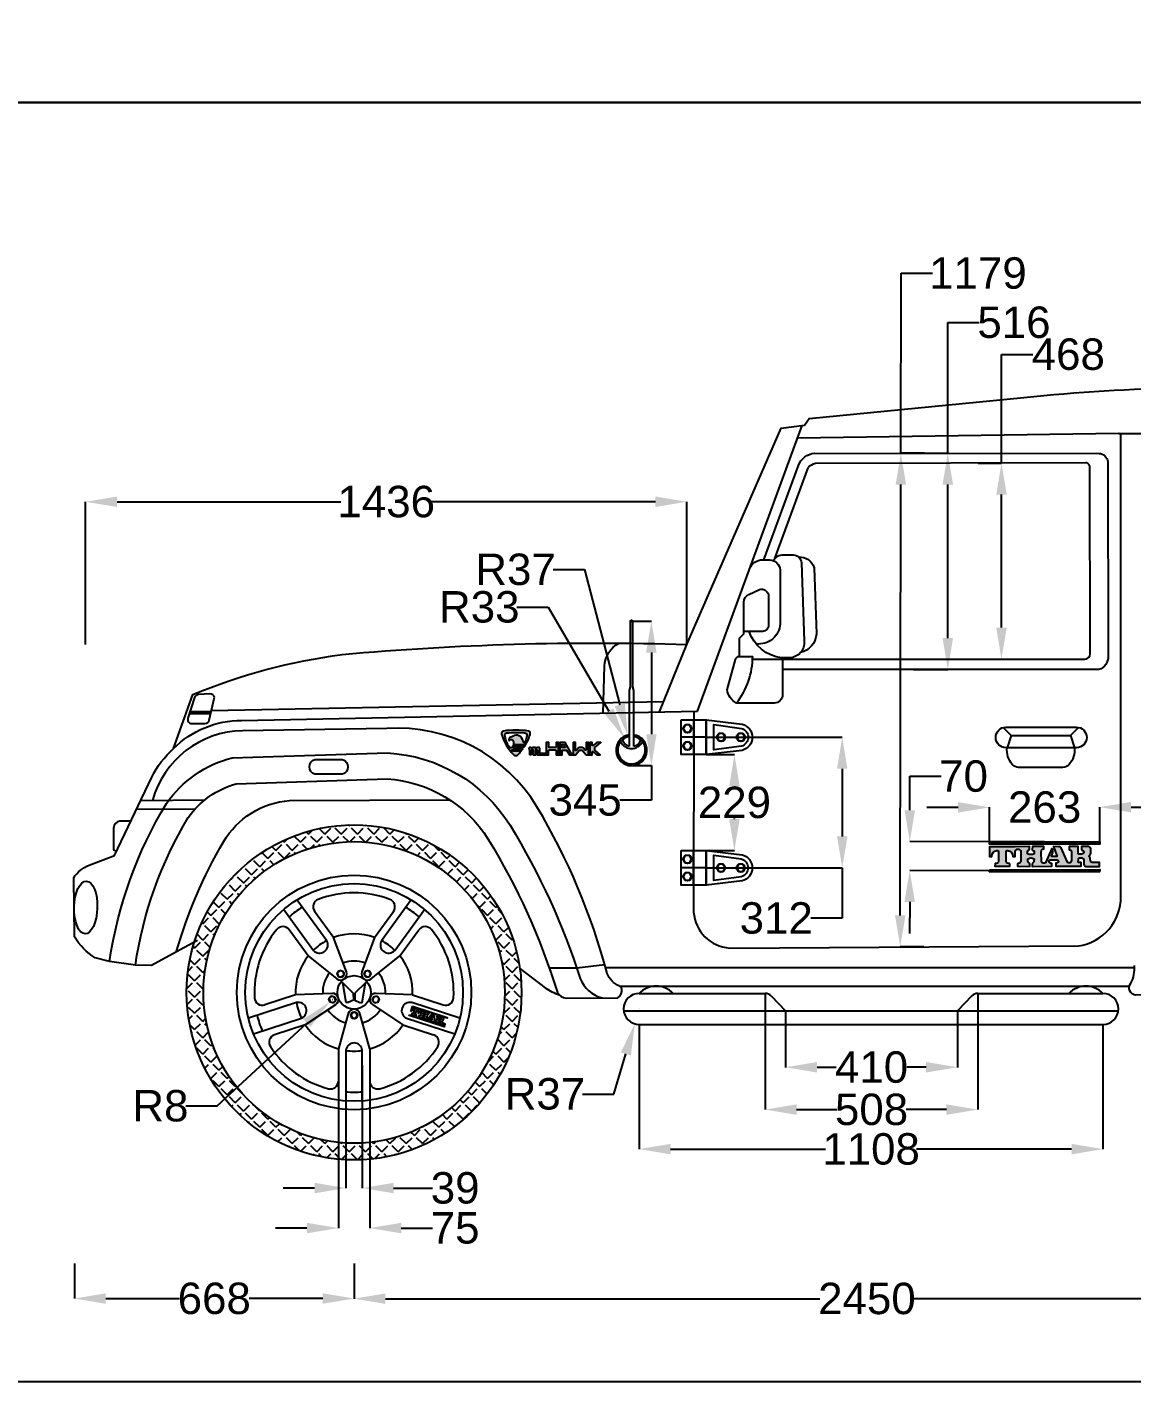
# Model space of a CAD drawing. Header units: millimetres. Extents: x 95227 to 123007, y 41076 to 56298.
# Drawn here: x 100461 to 103100, y 49798 to 53033 of the extents above; entities that cross this region are included whole.
import ezdxf

# ---------------------------------------------------------------- set-up
doc = ezdxf.new("R2010")
doc.units = ezdxf.units.MM
doc.header["$MEASUREMENT"] = 0
doc.layers.add('Dimensions', color=9, linetype='Continuous')
doc.styles.get("Standard").update_dxf_attribs({"font": 'arial.ttf'})
doc.dimstyles.get("Standard").update_dxf_attribs({"dimtxt": 75, "dimasz": 75, "dimexe": 0.18, "dimexo": 0.0625, "dimgap": 0.09, "dimtad": 0, "dimtih": 1, "dimtoh": 1, "dimdec": 0, "dimzin": 0, "dimdsep": 46, "dimtxsty": 'Standard', "dimcen": 0.09, "dimadec": 0, "dimazin": 0, "dimtfac": 1, "dimtdec": 0, "dimtofl": 0, "dimtmove": 0, "dimatfit": 3, "dimfxl": 1, "dimtolj": 1, "dimtzin": 0, "dimarcsym": 0})

# ---------------------------------------------------------------- blocks, each defined once
blk = doc.blocks.new('*U3')
blk.add_circle((0, -3.3), 8)
blk.add_arc((0, -3.3), 14.6, 16.3739, 164.0888)
blk = doc.blocks.new('*U4')
at = {"color": 0, "linetype": 'ByBlock', "lineweight": -2, "transparency": 16777216}
for p, rotation in [((86446.1, 54757.7), 215.9999999999999), ((86506.5, 54757.7), 144), ((86427.5, 54700.3), 287.9999999999999), ((86525.1, 54700.3), 72)]:
    blk.add_blockref('*U3', p, dxfattribs=dict(at, rotation=rotation))
blk.add_blockref('*U3', (86476.3, 54664.8), dxfattribs=at)
blk = doc.blocks.new('*U5')
blk.add_lwpolyline([(8, 0), (4, 6.9), (-4, 6.9), (-8, 0), (-4, -6.9), (4, -6.9)], close=True)
blk = doc.blocks.new('*U6')
at = {"color": 0, "linetype": 'ByBlock', "lineweight": -2, "transparency": 16777216}
for p, rotation in [((86444.2, 54760.4), 215.9999999999999), ((86508.4, 54760.4), 144), ((86424.3, 54699.3), 287.9999999999999), ((86528.2, 54699.3), 71.99999999999996)]:
    blk.add_blockref('*U5', p, dxfattribs=dict(at, rotation=rotation))
blk.add_blockref('*U5', (86476.3, 54661.5), dxfattribs=at)
blk = doc.blocks.new('Thar Text')
h = blk.add_hatch(color=1)
h.dxf.hatch_style = 1
h.paths.add_polyline_path([(46.7, -3), (-34.6, 23.4), (-35.1, 21.7), (46.1, -4.7)])
h.paths.add_polyline_path([(-15.4, 11.2, -0.382894), (-13.9, 8.7), (-16.4, 1.4, -0.23712), (-17.9, 0.6), (-19.2, 0.6, 0.31703), (-19.4, 0.4), (-20, -1.3), (-10.7, -4.4), (-10.2, -2.9, 0.242247), (-10.7, -1.1, -0.339913), (-11, -0.2), (-10.4, 1.6, -0.265073), (-10.3, 1.7, -0.273396), (-5.9, 0.3, -0.277258), (-5.9, 0.1), (-6.5, -1.5, -0.294154), (-7.4, -2.3, 0.288317), (-8.7, -3.4), (-9.2, -4.9), (5.4, -9.6), (6, -7.6, -0.393076), (4.7, -5.4), (4.8, -5.1, -0.353837), (6, -4.5), (10.8, -6, -0.376101), (11.5, -7.4, -0.347638), (10.2, -8.3), (9, -8.3), (8.3, -10.5), (27.2, -16.6), (28, -13.9), (26.4, -13.4, -0.348559), (26, -12.8), (26.7, -10.7, -0.381602), (27.7, -10), (29.6, -10.6, -0.406679), (30.5, -12.6), (29.5, -15.8, 0.400639), (30.6, -17.9), (40.6, -21.1), (41.6, -18.3), (36.1, -16.5, -0.333412), (35.2, -15), (35.7, -13.1, 0.344418), (35.1, -11.1, 0.196792), (37.3, -9.2), (38.4, -6.2, 0.356185), (36.6, -3.6), (32, -2.1), (31.3, -4.1, 0.250677), (32, -5.5, -0.521072), (31.7, -7.7, -0.179004), (30.2, -7.8), (28.3, -7.1, -0.34931), (27.9, -6.3), (29.6, -1.4), (22.9, 0.8), (22.1, -1.6, -0.435565), (23.4, -3.7), (21.2, -10.5, -0.584703), (17.9, -10.3), (16.7, 1.7, 0.27519), (15.3, 3.2), (11.4, 4.5), (11.7, -3.1, -0.566637), (11.2, -3.6), (7.8, -2.5, -0.426032), (7.8, -1.8), (9.6, 0.4), (10.1, 2, 0.26241), (9.7, 3.6), (1.6, -5.4, -0.497213), (-1.2, -3.7), (1.2, 3.7, -0.471858), (3.7, 5.1), (4.3, 6.8), (-4.2, 9.6), (-4.9, 7.6, 0.376102), (-4, 6), (-4.7, 3.9, -0.251657), (-9.4, 5.4), (-9.1, 6.4, -0.401256), (-7, 8.1), (-6.3, 10.3), (-16.9, 13.7), (-26.6, 16.8), (-35.8, 19.8), (-38.1, 12.7), (-36.4, 12.1, -0.37191), (-31.2, 15.3, -0.585078), (-30.4, 13.7), (-32.6, 7, -0.316215), (-34.2, 6), (-35.5, 6.1, 0.351509), (-35.9, 5.8), (-36.5, 4.1), (-31, 2.4), (-25.6, 0.6), (-25, 2.3, 0.351509), (-25.2, 2.7), (-26.4, 3.4, -0.316215), (-27, 5.2), (-24.9, 11.9, -0.585078), (-23.3, 12.7, -0.37191), (-21, 7.1), (-19.3, 6.6), (-18.1, 10.1, -0.399434)])
h.paths.add_polyline_path([(40, -23.5), (-41.3, 2.9), (-41.8, 1.3), (39.4, -25.1)])
at = {"color": 1}
for points in [[(-34.6, 23.4), (46.7, -3), (46.1, -4.7), (-35.1, 21.7)], [(-41.3, 2.9), (40, -23.5), (39.4, -25.1), (-41.8, 1.3)]]:
    blk.add_lwpolyline(points, close=True, dxfattribs=at)
blk.add_lwpolyline([(-16.9, 13.7), (-26.6, 16.8), (-35.8, 19.8), (-38.1, 12.7), (-36.4, 12.1, -0.37191), (-31.2, 15.3, -0.585078), (-30.4, 13.7), (-32.6, 7, -0.316215), (-34.2, 6), (-35.5, 6.1, 0.351509), (-35.9, 5.8), (-36.5, 4.1), (-31, 2.4), (-25.6, 0.6), (-25, 2.3, 0.351509), (-25.2, 2.7), (-26.4, 3.4, -0.316215), (-27, 5.2), (-24.9, 11.9, -0.585078), (-23.3, 12.7, -0.37191), (-21, 7.1), (-19.3, 6.6), (-18.1, 10.1, -0.399434), (-15.4, 11.2, -0.382894), (-13.9, 8.7), (-16.4, 1.4, -0.23712), (-17.9, 0.6), (-19.2, 0.6, 0.31703), (-19.4, 0.4), (-20, -1.3), (-10.7, -4.4), (-10.2, -2.9, 0.242247), (-10.7, -1.1, -0.339913), (-11, -0.2), (-10.4, 1.6, -0.265073), (-10.3, 1.7, -0.273396), (-5.9, 0.3, -0.277258), (-5.9, 0.1), (-6.5, -1.5, -0.294154), (-7.4, -2.3, 0.288317), (-8.7, -3.4), (-9.2, -4.9), (5.4, -9.6), (6, -7.6, -0.393076), (4.7, -5.4), (4.8, -5.1, -0.353837), (6, -4.5), (10.8, -6, -0.376101), (11.5, -7.4, -0.347638), (10.2, -8.3), (9, -8.3), (8.3, -10.5), (27.2, -16.6), (28, -13.9), (26.4, -13.4, -0.348559), (26, -12.8), (26.7, -10.7, -0.381602), (27.7, -10), (29.6, -10.6, -0.406679), (30.5, -12.6), (29.5, -15.8, 0.400639), (30.6, -17.9), (40.6, -21.1), (41.6, -18.3), (36.1, -16.5, -0.333412), (35.2, -15), (35.7, -13.1, 0.344418), (35.1, -11.1, 0.196792), (37.3, -9.2), (38.4, -6.2, 0.356185), (36.6, -3.6), (32, -2.1), (31.3, -4.1, 0.250677), (32, -5.5, -0.521072), (31.7, -7.7, -0.179004), (30.2, -7.8), (28.3, -7.1, -0.34931), (27.9, -6.3), (29.6, -1.4), (22.9, 0.8), (22.1, -1.6, -0.435565), (23.4, -3.7), (21.2, -10.5, -0.584703), (17.9, -10.3), (16.7, 1.7, 0.27519), (15.3, 3.2), (11.4, 4.5), (11.7, -3.1, -0.58706), (11.2, -3.6), (7.8, -2.5, -0.426032), (7.8, -1.8), (9.6, 0.4), (10.1, 2, 0.26241), (9.7, 3.6), (1.6, -5.4, -0.497213), (-1.2, -3.7), (1.2, 3.7, -0.471858), (3.7, 5.1), (4.3, 6.8), (-4.2, 9.6), (-4.9, 7.6, 0.376102), (-4, 6), (-4.7, 3.9, -0.251657), (-9.4, 5.4), (-9.1, 6.4, -0.401256), (-7, 8.1), (-6.3, 10.3), (-16.9, 13.7)], format="xyb", dxfattribs=at)
blk = doc.blocks.new('Wheel')
h = blk.add_hatch()
h.set_pattern_fill('ANGLE', color=256, scale=100, angle=45)
h.set_pattern_definition([(45, (-86476.282, -54716.16), (-19.4454365, 19.4454365), [20, -7.5]), (135, (-86476.282, -54716.16), (-19.4454365, -19.4454365), [20, -7.5])])
h.paths.add_polyline_path([(0, 400), (0, 360, -0.414214), (360, 0), (400, 0, 0.414214)])
h.paths.add_polyline_path([(0, 400, 0.414214), (-400, 0), (-360, 0, -0.414214), (0, 360)])
h.paths.add_polyline_path([(-360, 0), (-400, 0, 0.414214), (0, -400), (0, -360, -0.414214)])
h.paths.add_polyline_path([(400, 0), (360, 0, -0.414214), (0, -360), (0, -400, 0.414214)])
for points in [[(-168.2, 198.3), (-97.1, 100.4, 0.916875), (-65.5, 123.4), (-136.6, 221.2)], [(136.6, 221.2), (65.5, 123.4, 0.916875), (97.1, 100.4), (168.2, 198.3)], [(-240.6, -98.7), (-125.5, -61.3, 0.916875), (-137.6, -24.2), (-252.6, -61.6)], [(252.6, -61.6), (137.6, -24.2, 0.916875), (125.5, -61.3), (240.6, -98.7)], [(19.5, -259.3), (19.5, -138.3, 0.916875), (-19.5, -138.3), (-19.5, -259.3)]]:
    blk.add_lwpolyline(points, format="xyb")
for points in [[(-48.9, 131.2), (-94.2, 193.4)], [(48.9, 131.2), (94.2, 193.4)], [(-109.6, 87.1), (-154.8, 149.3)], [(-18.4, 49.2), (-48.9, 131.2)], [(48.9, 131.2), (18.3, 49.1)], [(109.6, 87.1), (154.8, 149.3)], [(-109.6, 87.1), (-41, 32.6)], [(41.1, 32.7), (109.6, 87.1)], [(-1.9, -2), (-1.8, -18.5), (-14.1, -23.7), (-18.9, -23.7), (-27.1, 22.8), (-1.9, -2)], [(1.9, -2), (1.8, -18.5), (14.1, -23.7), (18.9, -23.7), (27, 22.8), (1.9, -2)], [(-139.9, -6), (-213, -29.8)], [(-52.5, -2.3), (-139.9, -6)], [(-116.7, -77.3), (-43.7, -29)], [(43.8, -29), (116.7, -77.3)], [(139.9, -6), (52.4, -2.3)], [(139.9, -6), (213, -29.8)], [(-14.1, -50.6), (-37.5, -134.9)], [(37.5, -134.9), (14, -50.5)], [(-116.7, -77.3), (-189.9, -101.1)], [(116.7, -77.3), (189.9, -101.1)], [(-37.5, -134.9), (-37.5, -211.8)], [(37.5, -134.9), (37.5, -211.8)]]:
    blk.add_lwpolyline(points)
for radius in [400, 360, 280, 260, 40]:
    blk.add_circle((0, 0), radius)
for centre, radius, start, end in [((0, 0), 238, 68.8883, 111.1117), ((0, 0), 238, 121.3003, 130.6997), ((-78.9, 204.5), 18.8, 111.1117, 216), ((78.9, 204.5), 18.8, 324, 68.8883), ((0, 0), 238, 49.3003, 58.6997), ((0, 0), 238, 140.8883, 183.1117), ((-170.1, 138.3), 18.8, 36, 140.8883), ((0, 0), 140, 69.5368, 110.4632), ((170.1, 138.3), 18.8, 39.1117, 144), ((0, 0), 238, 356.8883, 39.1117), ((0, 0), 140, 117.9935, 134.0065), ((0, 0), 140, 45.9935, 62.0065), ((0, 0), 140, 141.5368, 182.4632), ((0, 0), 75, 69.5368, 110.4632), ((0, 0), 140, 357.5368, 38.4632), ((0, 0), 75, 141.5368, 182.4632), ((0, 0), 75, 357.5368, 38.4632), ((-218.9, -11.9), 18.8, 183.1117, 288), ((0, 0), 140, 189.9935, 206.0065), ((218.9, -11.9), 18.8, 252, 356.8883), ((0, 0), 238, 193.3003, 202.6997), ((0, 0), 75, 213.5368, 254.4632), ((0, 0), 75, 285.5368, 326.4632), ((0, 0), 140, 213.5368, 254.4632), ((0, 0), 140, 285.5368, 326.4632), ((-184.1, -119), 18.8, 108, 212.8883), ((0, 0), 238, 212.8883, 255.1117), ((0, 0), 238, 284.8883, 327.1117), ((184.1, -119), 18.8, 327.1117, 72), ((0, 0), 140, 261.9935, 278.0065), ((-56.3, -211.8), 18.8, 255.1117, 0), ((56.3, -211.8), 18.8, 180, 284.8883), ((0, 0), 238, 265.3003, 274.6997)]:
    blk.add_arc(centre, radius, start, end)
for name in ['*U4', '*U6']:
    blk.add_blockref(name, (-86476.3, -54716.2))
at = {"color": 1, "xscale": 1.026477805229593, "yscale": 1.026477805229593, "zscale": 1.026477805229593}
blk.add_blockref('Thar Text', (174.7, -56.7), dxfattribs=at)
blk = doc.blocks.new('hawk')
h = blk.add_hatch(color=1)
h.dxf.hatch_style = 1
h.paths.add_polyline_path([(-35.9, 19, 0.404591), (-37.4, 16.6, 0.130147), (-27.7, 0.2, 0.408551), (-24.7, -0.1, 0.029395), (-21.8, 3.1), (-28.5, 3.1, -0.952211), (-28.6, 4.2), (-20.8, 4.2, 0.008754), (-20.1, 5.2), (-27.3, 5.2, -0.952211), (-27.4, 6.4), (-19.3, 6.4, 0.007725), (-18.7, 7.3), (-26.3, 7.3, -0.952211), (-26.4, 8.4), (-18, 8.4, 0.059257), (-14.6, 16.4, 0.409649), (-15.8, 19, 0.077233)])
h.paths.add_polyline_path([(-17.3, 15.2, -0.067371), (-18.8, 9.8, -0.471179), (-19.7, 9.8, 0.127913), (-22.4, 14.6, 0.282161), (-27.3, 15.4, 0.106668), (-28.7, 14.6, -0.178163), (-29.6, 14.2), (-30, 14.2, 0.211255), (-31.2, 13.4, 0.208142), (-31.3, 11.1, -0.206483), (-30.6, 12.3, -0.27889), (-29.4, 12.2, -0.363364), (-28, 8.2, -0.109199), (-29.2, 6, -0.464593), (-31, 6.1, -0.137068), (-34.8, 16, -0.350281), (-33.5, 17.5, -0.046137), (-19, 17.6, -0.443081)], flags=16)
h.paths.add_polyline_path([(-12.1, 4), (-12.1, 0), (-10.2, 0), (-10.2, 4.2), (-9.2, 4.2, -0.393943), (-8.8, 3.8), (-8.8, 0), (0, 0), (0, 3.4, -0.198912), (0.1, 3.6), (0.4, 3.9, -0.198912), (0.6, 4), (5.5, 4, -0.198912), (5.8, 3.9), (6, 3.6, -0.198912), (6.1, 3.4), (6.1, 0), (10.8, 0), (10.8, 3.4, -0.414214), (11.3, 3.9), (14.1, 3.9, -0.255949), (14.4, 3.8), (16.8, 0), (21.5, 0), (24.5, 3.5, -0.218786), (25.1, 3.9), (26.2, 3.9, -0.184158), (27, 3.5), (30.1, 0), (34.7, 0), (34.7, 1.9, -0.249265), (35.1, 2.7), (38.4, 0), (41.2, 0), (37, 3.8, -0.212693), (36.8, 4.1), (36.8, 5.6, -0.21738), (37, 5.9), (41.7, 10), (38.4, 10), (35.5, 7.5, -0.178932), (35.2, 7.4), (35, 7.4, -0.414214), (34.8, 7.6), (34.8, 10), (32.8, 10), (32.8, 1.1, -0.971146), (31.9, 1.1), (31.9, 10), (29.9, 10), (29.9, 4, -0.502321), (29.2, 3.9), (27.7, 5.6, 0.213791), (27.1, 5.9), (24.6, 5.9, 0.171096), (23.8, 5.6), (22.2, 3.7, -0.62129), (21.4, 3.8), (21.4, 10), (19.6, 10), (19.6, 0.9), (18.6, 0.9, -0.221264), (18, 1.3), (13.2, 10), (9, 10), (9, 1, -0.842099), (7.9, 1), (7.9, 10), (6, 10), (6, 6.4, -0.414214), (5.6, 6), (0.6, 6, -0.414214), (0.2, 6.4), (0.2, 10), (-1.8, 10), (-1.8, 1.6, -0.414214), (-2.3, 1.1), (-6.4, 1.1, -0.328801), (-7, 1.7), (-7, 5.1, 0.367304), (-7.6, 5.8), (-9.2, 5.8, 0.386944), (-9.7, 5.1), (-10.2, 5.1, 0.370557), (-10.9, 5.8), (-12.3, 5.8, 0.398474), (-13, 5.1), (-13.4, 5.1, 0.323889), (-13.9, 5.8), (-15.2, 5.8, 0.393145), (-15.7, 5.5), (-15.7, 4.8, 0.166006), (-15.6, 4.7), (-15.3, 4.2, -0.166006), (-15.2, 4.1), (-15.2, 0), (-13.5, 0), (-13.5, 4, -0.54313)])
h.paths.add_polyline_path([(10.7, 6), (10.7, 8, -0.414214), (10.9, 8.3), (11.8, 8.3, -0.251857), (12, 8.2), (13.1, 6.5, -0.134352), (13.2, 6.4), (13.2, 6, -0.428842), (12.9, 5.8), (10.9, 5.8, -0.414214)], flags=16)
for points in [[(-20.1, 5.2), (-27.3, 5.2, -0.952211), (-27.4, 6.4), (-19.3, 6.4, 0.007725), (-18.7, 7.3), (-26.3, 7.3, -0.952211), (-26.4, 8.4), (-18, 8.4, 0.059257), (-14.6, 16.4, 0.409649), (-15.8, 19, 0.077233), (-35.9, 19, 0.404591), (-37.4, 16.6, 0.130147), (-27.7, 0.2, 0.408551), (-24.7, -0.1, 0.029395), (-21.8, 3.1), (-28.5, 3.1, -0.952211), (-28.6, 4.2), (-20.8, 4.2, 0.008754)], [(10.9, 8.3), (11.8, 8.3, -0.251857), (12, 8.2), (13.1, 6.5, -0.134352), (13.2, 6.4), (13.2, 6, -0.428842), (12.9, 5.8), (10.9, 5.8, -0.414214), (10.7, 6), (10.7, 8, -0.414214)]]:
    blk.add_lwpolyline(points, format="xyb", close=True)
for points in [[(-34.8, 16, -0.350281), (-33.5, 17.5, -0.046137), (-19, 17.6, -0.443081), (-17.3, 15.2, -0.067371), (-18.8, 9.8, -0.471179), (-19.7, 9.8, 0.127913), (-22.4, 14.6, 0.282161), (-27.3, 15.4, 0.106668), (-28.7, 14.6, -0.178163), (-29.6, 14.2), (-30, 14.2, 0.211255), (-31.2, 13.4, 0.208142), (-31.3, 11.1, -0.206483), (-30.6, 12.3, -0.27889), (-29.4, 12.2, -0.363364), (-28, 8.2, -0.109199), (-29.2, 6, -0.464593), (-31, 6.1, -0.137068), (-34.8, 16)], [(-13.5, 0), (-13.5, 4, -0.54313), (-12.1, 4), (-12.1, 0), (-10.2, 0), (-10.2, 4.2), (-9.2, 4.2, -0.393943), (-8.8, 3.8), (-8.8, 0), (0, 0), (0, 3.4, -0.198912), (0.1, 3.6), (0.4, 3.9, -0.198912), (0.6, 4), (5.5, 4, -0.198912), (5.8, 3.9), (6, 3.6, -0.198912), (6.1, 3.4), (6.1, 0), (10.8, 0), (10.8, 3.4, -0.422861), (11.3, 3.9), (14.1, 3.9, -0.255949), (14.4, 3.8), (16.8, 0), (21.5, 0), (24.5, 3.5, -0.218786), (25.1, 3.9), (26.2, 3.9, -0.184158), (27, 3.5), (30.1, 0), (34.7, 0), (34.7, 1.9, -0.249265), (35.1, 2.7), (38.4, 0), (41.2, 0), (37, 3.8, -0.212693), (36.8, 4.1), (36.8, 5.6, -0.21738), (37, 5.9), (41.7, 10), (38.4, 10), (35.5, 7.5, -0.178932), (35.2, 7.4), (35, 7.4, -0.414214), (34.8, 7.6), (34.8, 10), (32.8, 10), (32.8, 1.1, -0.969725), (31.9, 1.1), (31.9, 10), (29.9, 10), (29.9, 4, -0.502321), (29.2, 3.9), (27.7, 5.6, 0.213791), (27.1, 5.9), (24.6, 5.9, 0.171096), (23.8, 5.6), (22.2, 3.6, -0.600263), (21.4, 3.8), (21.4, 10), (19.6, 10), (19.6, 0.9), (18.6, 0.9, -0.221264), (18, 1.3), (13.2, 10), (9, 10), (9, 1, -0.842099), (7.9, 1), (7.9, 10), (6, 10), (6, 6.4, -0.414214), (5.6, 6), (0.6, 6, -0.414214), (0.2, 6.4), (0.2, 10), (-1.8, 10), (-1.8, 1.6, -0.414143), (-2.3, 1.1), (-6.4, 1.1, -0.328801), (-7, 1.7), (-7, 5.1, 0.367304), (-7.6, 5.8), (-9.2, 5.8, 0.386944), (-9.7, 5.1), (-10.2, 5.1, 0.370557), (-10.9, 5.8), (-12.3, 5.8, 0.398474), (-13, 5.1), (-13.4, 5.1, 0.323889), (-13.9, 5.8), (-15.2, 5.8, 0.393145), (-15.7, 5.5), (-15.7, 4.8, 0.166006), (-15.6, 4.7), (-15.3, 4.2, -0.166006), (-15.2, 4.1), (-15.2, 0)]]:
    blk.add_lwpolyline(points, format="xyb")
blk.add_lwpolyline([(-13.5, 0), (-15.2, 0)])
blk = doc.blocks.new('*D22')
at = {"layer": 'Defpoints', "color": 0, "transparency": 16777216}
for p in [(101222.6, 50554.6), (101261.6, 50554.6), (101261.6, 50260.9)]:
    blk.add_point(p, dxfattribs=at)
at = {"layer": 'Dimensions', "color": 0, "lineweight": -2, "transparency": 16777216}
for p, q in [((101222.6, 50554.5), (101222.6, 50260.7)), ((101261.6, 50554.5), (101261.6, 50260.7)), ((101147.6, 50260.9), (101072.6, 50260.9)), ((101336.6, 50260.9), (101429.7, 50260.9))]:
    blk.add_line(p, q, dxfattribs=at)
at = {"layer": 'Dimensions', "color": 0, "transparency": 16777216}
for points in [[(101147.6, 50273.4), (101147.6, 50248.4), (101222.6, 50260.9)], [(101336.6, 50273.4), (101336.6, 50248.4), (101261.6, 50260.9)]]:
    blk.add_solid(points, dxfattribs=at)
at = {"layer": 'Dimensions', "color": 0, "transparency": 16777216, "insert": (101483.5, 50260.9), "char_height": 75, "attachment_point": 5}
blk.add_mtext('\\A1;39', dxfattribs=at)
blk = doc.blocks.new('*D23')
at = {"layer": 'Defpoints', "color": 0, "transparency": 16777216}
for p in [(101204.6, 50554.6), (101279.6, 50554.6), (101279.6, 50165.4)]:
    blk.add_point(p, dxfattribs=at)
at = {"layer": 'Dimensions', "color": 0, "lineweight": -2, "transparency": 16777216}
for p, q in [((101204.6, 50554.5), (101204.6, 50165.3)), ((101279.6, 50554.5), (101279.6, 50165.3)), ((101129.6, 50165.4), (101054.6, 50165.4)), ((101354.6, 50165.4), (101429.6, 50165.4))]:
    blk.add_line(p, q, dxfattribs=at)
at = {"layer": 'Dimensions', "color": 0, "transparency": 16777216}
for points in [[(101129.6, 50177.9), (101129.6, 50152.9), (101204.6, 50165.4)], [(101354.6, 50177.9), (101354.6, 50152.9), (101279.6, 50165.4)]]:
    blk.add_solid(points, dxfattribs=at)
at = {"layer": 'Dimensions', "color": 0, "transparency": 16777216, "insert": (101483.4, 50165.4), "char_height": 75, "attachment_point": 5}
blk.add_mtext('\\A1;75', dxfattribs=at)
blk = doc.blocks.new('*D24')
at = {"layer": 'Defpoints', "color": 0, "transparency": 16777216}
for p in [(101184.3, 50705.7), (101190.2, 50711.1)]:
    blk.add_point(p, dxfattribs=at)
at = {"layer": 'Dimensions', "color": 0, "lineweight": -2, "transparency": 16777216}
for p, q in [((101190.1, 50711.1), (101190.3, 50711.1)), ((101190.2, 50711), (101190.2, 50711.2)), ((100915.1, 50457), (101129.2, 50654.8)), ((100840.1, 50457), (100915.1, 50457))]:
    blk.add_line(p, q, dxfattribs=at)
at = {"layer": 'Dimensions', "color": 0, "transparency": 16777216}
blk.add_solid([(101120.7, 50663.9), (101137.7, 50645.6), (101184.3, 50705.7)], dxfattribs=at)
at = {"layer": 'Dimensions', "color": 0, "transparency": 16777216, "insert": (100779.5, 50457), "char_height": 75, "attachment_point": 5}
blk.add_mtext('\\A1;R8', dxfattribs=at)
blk = doc.blocks.new('*D37')
at = {"layer": 'Defpoints', "color": 0, "transparency": 16777216}
for p in [(101923.1, 50651.5), (103030.9, 50651.5), (103030.9, 50353.9)]:
    blk.add_point(p, dxfattribs=at)
at = {"layer": 'Dimensions', "color": 0, "lineweight": -2, "transparency": 16777216}
for p, q in [((101923.1, 50651.4), (101923.1, 50353.7)), ((103030.9, 50651.4), (103030.9, 50353.7)), ((101998.1, 50353.9), (102368.4, 50353.9)), ((102955.9, 50353.9), (102585.7, 50353.9))]:
    blk.add_line(p, q, dxfattribs=at)
at = {"layer": 'Dimensions', "color": 0, "transparency": 16777216}
for points in [[(101998.1, 50366.4), (101998.1, 50341.4), (101923.1, 50353.9)], [(102955.9, 50366.4), (102955.9, 50341.4), (103030.9, 50353.9)]]:
    blk.add_solid(points, dxfattribs=at)
at = {"layer": 'Dimensions', "color": 0, "transparency": 16777216, "insert": (102477, 50353.9), "char_height": 75, "attachment_point": 5}
blk.add_mtext('\\A1;1108', dxfattribs=at)
blk = doc.blocks.new('*D38')
at = {"layer": 'Defpoints', "color": 0, "transparency": 16777216}
for p in [(101923.1, 50688.6), (101912.6, 50653)]:
    blk.add_point(p, dxfattribs=at)
at = {"layer": 'Dimensions', "color": 0, "lineweight": -2, "transparency": 16777216}
for p, q in [((101923, 50688.6), (101923.2, 50688.6)), ((101923.1, 50688.5), (101923.1, 50688.7)), ((101862.7, 50485.4), (101891.2, 50581.1)), ((101787.7, 50485.4), (101862.7, 50485.4))]:
    blk.add_line(p, q, dxfattribs=at)
at = {"layer": 'Dimensions', "color": 0, "transparency": 16777216}
blk.add_solid([(101879.2, 50584.7), (101903.2, 50577.6), (101912.6, 50653)], dxfattribs=at)
at = {"layer": 'Dimensions', "color": 0, "transparency": 16777216, "insert": (101698, 50485.4), "char_height": 75, "attachment_point": 5}
blk.add_mtext('\\A1;R37', dxfattribs=at)
blk = doc.blocks.new('*D39')
at = {"layer": 'Defpoints', "color": 0, "transparency": 16777216}
for p in [(102224.1, 50725.6), (102732.1, 50725.6), (102732.1, 50448.3)]:
    blk.add_point(p, dxfattribs=at)
at = {"layer": 'Dimensions', "color": 0, "lineweight": -2, "transparency": 16777216}
for p, q in [((102224.1, 50725.6), (102224.1, 50448.1)), ((102732.1, 50725.6), (102732.1, 50448.1)), ((102299.1, 50448.3), (102395.1, 50448.3)), ((102657.1, 50448.3), (102561.1, 50448.3))]:
    blk.add_line(p, q, dxfattribs=at)
at = {"layer": 'Dimensions', "color": 0, "transparency": 16777216}
for points in [[(102299.1, 50460.8), (102299.1, 50435.8), (102224.1, 50448.3)], [(102657.1, 50460.8), (102657.1, 50435.8), (102732.1, 50448.3)]]:
    blk.add_solid(points, dxfattribs=at)
at = {"layer": 'Dimensions', "color": 0, "transparency": 16777216, "insert": (102478.1, 50448.3), "char_height": 75, "attachment_point": 5}
blk.add_mtext('\\A1;508', dxfattribs=at)
blk = doc.blocks.new('*D40')
at = {"layer": 'Defpoints', "color": 0, "transparency": 16777216}
for p in [(102272.9, 50684.3), (102683.3, 50684.3), (102683.3, 50549.3)]:
    blk.add_point(p, dxfattribs=at)
at = {"layer": 'Dimensions', "color": 0, "lineweight": -2, "transparency": 16777216}
for p, q in [((102272.9, 50684.2), (102272.9, 50549.1)), ((102683.3, 50684.2), (102683.3, 50549.1)), ((102347.9, 50549.3), (102393.8, 50549.3)), ((102608.3, 50549.3), (102562.4, 50549.3))]:
    blk.add_line(p, q, dxfattribs=at)
at = {"layer": 'Dimensions', "color": 0, "transparency": 16777216}
for points in [[(102347.9, 50561.8), (102347.9, 50536.8), (102272.9, 50549.3)], [(102608.3, 50561.8), (102608.3, 50536.8), (102683.3, 50549.3)]]:
    blk.add_solid(points, dxfattribs=at)
at = {"layer": 'Dimensions', "color": 0, "transparency": 16777216, "insert": (102478.1, 50549.3), "char_height": 75, "attachment_point": 5}
blk.add_mtext('\\A1;410', dxfattribs=at)
blk = doc.blocks.new('*D79')
at = {"layer": 'Defpoints', "color": 0, "transparency": 16777216}
for p in [(102548.2, 52015.4), (102604.9, 52015.4), (102603.4, 50836.8)]:
    blk.add_point(p, dxfattribs=at)
at = {"layer": 'Dimensions', "color": 0, "lineweight": -2, "transparency": 16777216}
for p, q in [((102548.2, 52015.4), (102548.7, 52445.2)), ((102548.7, 52445.2), (102623.7, 52445.2)), ((102604.8, 52015.4), (102548, 52015.4)), ((102546.7, 50911.8), (102548.1, 51940.4)), ((102603.3, 50836.8), (102546.4, 50836.8))]:
    blk.add_line(p, q, dxfattribs=at)
at = {"layer": 'Dimensions', "color": 0, "transparency": 16777216}
for points in [[(102535.6, 51940.4), (102560.6, 51940.4), (102548.2, 52015.4)], [(102534.2, 50911.8), (102559.2, 50911.8), (102546.6, 50836.8)]]:
    blk.add_solid(points, dxfattribs=at)
at = {"layer": 'Dimensions', "color": 0, "transparency": 16777216, "insert": (102732.3, 52445.2), "char_height": 75, "attachment_point": 5}
blk.add_mtext('\\A1;1179', dxfattribs=at)
blk = doc.blocks.new('*D80')
at = {"layer": 'Defpoints', "color": 0, "transparency": 16777216}
for p in [(102578.6, 52015.4), (102578.6, 51498.9), (102660.3, 51498.9)]:
    blk.add_point(p, dxfattribs=at)
at = {"layer": 'Dimensions', "color": 0, "lineweight": -2, "transparency": 16777216}
for p, q in [((102660.3, 52015.4), (102660.3, 52327.6)), ((102660.3, 52327.6), (102735.3, 52327.6)), ((102578.7, 52015.4), (102660.5, 52015.4)), ((102660.3, 51573.9), (102660.3, 51940.4)), ((102578.7, 51498.9), (102660.5, 51498.9))]:
    blk.add_line(p, q, dxfattribs=at)
at = {"layer": 'Dimensions', "color": 0, "transparency": 16777216}
for points in [[(102647.8, 51940.4), (102672.8, 51940.4), (102660.3, 52015.4)], [(102647.8, 51573.9), (102672.8, 51573.9), (102660.3, 51498.9)]]:
    blk.add_solid(points, dxfattribs=at)
at = {"layer": 'Dimensions', "color": 0, "transparency": 16777216, "insert": (102818.3, 52327.6), "char_height": 75, "attachment_point": 5}
blk.add_mtext('\\A1;516', dxfattribs=at)
blk = doc.blocks.new('*D81')
at = {"layer": 'Defpoints', "color": 0, "transparency": 16777216}
for p in [(102732.4, 51991.7), (102732.4, 51523.9), (102788.5, 51523.9)]:
    blk.add_point(p, dxfattribs=at)
at = {"layer": 'Dimensions', "color": 0, "lineweight": -2, "transparency": 16777216}
for p, q in [((102788.5, 51991.7), (102788.5, 52251.4)), ((102788.5, 52251.4), (102863.5, 52251.4)), ((102732.5, 51991.7), (102788.7, 51991.7)), ((102788.5, 51598.9), (102788.5, 51916.7)), ((102732.5, 51523.9), (102788.7, 51523.9))]:
    blk.add_line(p, q, dxfattribs=at)
at = {"layer": 'Dimensions', "color": 0, "transparency": 16777216}
for points in [[(102776, 51916.7), (102801, 51916.7), (102788.5, 51991.7)], [(102776, 51598.9), (102801, 51598.9), (102788.5, 51523.9)]]:
    blk.add_solid(points, dxfattribs=at)
at = {"layer": 'Dimensions', "color": 0, "transparency": 16777216, "insert": (102948.1, 52251.4), "char_height": 75, "attachment_point": 5}
blk.add_mtext('\\A1;468', dxfattribs=at)
blk = doc.blocks.new('*D87')
at = {"layer": 'Defpoints', "color": 0, "transparency": 16777216}
for p in [(102083.1, 51337.2), (102083.1, 51025.4), (102408.1, 51025.4)]:
    blk.add_point(p, dxfattribs=at)
at = {"layer": 'Dimensions', "color": 0, "lineweight": -2, "transparency": 16777216}
for p, q in [((102083.1, 51337.2), (102408.3, 51337.2)), ((102408.1, 51262.2), (102408.1, 51100.4)), ((102083.1, 51025.4), (102408.3, 51025.4)), ((102408.1, 51025.4), (102408.1, 50905.3)), ((102408.1, 50905.3), (102333.1, 50905.3))]:
    blk.add_line(p, q, dxfattribs=at)
at = {"layer": 'Dimensions', "color": 0, "transparency": 16777216}
for points in [[(102395.6, 51262.2), (102420.6, 51262.2), (102408.1, 51337.2)], [(102395.6, 51100.4), (102420.6, 51100.4), (102408.1, 51025.4)]]:
    blk.add_solid(points, dxfattribs=at)
at = {"layer": 'Dimensions', "color": 0, "transparency": 16777216, "insert": (102250.5, 50905.3), "char_height": 75, "attachment_point": 5}
blk.add_mtext('\\A1;312', dxfattribs=at)
blk = doc.blocks.new('*D88')
at = {"layer": 'Defpoints', "color": 0, "transparency": 16777216}
for p in [(102083.1, 51295.8), (102082.9, 51066.8), (102150.5, 51066.7)]:
    blk.add_point(p, dxfattribs=at)
at = {"layer": 'Dimensions', "color": 0, "lineweight": -2, "transparency": 16777216}
for p, q in [((102083.1, 51295.8), (102150.8, 51295.8)), ((102150.6, 51220.8), (102150.6, 51219.6)), ((102150.6, 51141.7), (102150.6, 51142.9)), ((102083, 51066.8), (102150.7, 51066.7))]:
    blk.add_line(p, q, dxfattribs=at)
at = {"layer": 'Dimensions', "color": 0, "transparency": 16777216}
for points in [[(102138.1, 51220.8), (102163.1, 51220.8), (102150.7, 51295.8)], [(102138.1, 51141.7), (102163.1, 51141.7), (102150.5, 51066.7)]]:
    blk.add_solid(points, dxfattribs=at)
at = {"layer": 'Dimensions', "color": 0, "transparency": 16777216, "insert": (102150.6, 51181.2), "char_height": 75, "attachment_point": 5}
blk.add_mtext('\\A1;229', dxfattribs=at)
blk = doc.blocks.new('*D89')
at = {"layer": 'Defpoints', "color": 0, "transparency": 16777216}
for p in [(100574, 50080.6), (101242.1, 50080.6), (101242.1, 49997.1)]:
    blk.add_point(p, dxfattribs=at)
at = {"layer": 'Dimensions', "color": 0, "lineweight": -2, "transparency": 16777216}
for p, q in [((100574, 50080.6), (100574, 49997)), ((101242.1, 50080.6), (101242.1, 49997)), ((100649, 49997.1), (100824.8, 49997.1)), ((101167.1, 49997.1), (100991.3, 49997.1))]:
    blk.add_line(p, q, dxfattribs=at)
at = {"layer": 'Dimensions', "color": 0, "transparency": 16777216}
for points in [[(100649, 50009.6), (100649, 49984.6), (100574, 49997.1)], [(101167.1, 50009.6), (101167.1, 49984.6), (101242.1, 49997.1)]]:
    blk.add_solid(points, dxfattribs=at)
at = {"layer": 'Dimensions', "color": 0, "transparency": 16777216, "insert": (100908.1, 49997.1), "char_height": 75, "attachment_point": 5}
blk.add_mtext('\\A1;668', dxfattribs=at)
blk = doc.blocks.new('*D90')
at = {"layer": 'Defpoints', "color": 0, "transparency": 16777216}
for p in [(101242.1, 50080.6), (103692.1, 50080.6), (103692.1, 49996.8)]:
    blk.add_point(p, dxfattribs=at)
at = {"layer": 'Dimensions', "color": 0, "lineweight": -2, "transparency": 16777216}
for p, q in [((101242.1, 50080.6), (101242.1, 49996.6)), ((103692.1, 50080.6), (103692.1, 49996.6)), ((101317.1, 49996.8), (102354.6, 49996.8)), ((103617.1, 49996.8), (102579.7, 49996.8))]:
    blk.add_line(p, q, dxfattribs=at)
at = {"layer": 'Dimensions', "color": 0, "transparency": 16777216}
for points in [[(101317.1, 50009.3), (101317.1, 49984.3), (101242.1, 49996.8)], [(103617.1, 50009.3), (103617.1, 49984.3), (103692.1, 49996.8)]]:
    blk.add_solid(points, dxfattribs=at)
at = {"layer": 'Dimensions', "color": 0, "transparency": 16777216, "insert": (102467.1, 49996.8), "char_height": 75, "attachment_point": 5}
blk.add_mtext('\\A1;2450', dxfattribs=at)
blk = doc.blocks.new('*D92')
at = {"layer": 'Defpoints', "color": 0, "transparency": 16777216}
for p in [(101904.8, 51614.2), (101952.2, 51614.2), (101904.8, 51269.5)]:
    blk.add_point(p, dxfattribs=at)
at = {"layer": 'Dimensions', "color": 0, "lineweight": -2, "transparency": 16777216}
for p, q in [((101904.9, 51614.2), (101952.3, 51614.2)), ((101952.2, 51539.2), (101952.2, 51344.5)), ((101904.9, 51269.5), (101952.3, 51269.5)), ((101952.2, 51269.5), (101952.2, 51187.1)), ((101952.2, 51187.1), (101877.2, 51187.1))]:
    blk.add_line(p, q, dxfattribs=at)
at = {"layer": 'Dimensions', "color": 0, "transparency": 16777216}
for points in [[(101939.7, 51539.2), (101964.7, 51539.2), (101952.2, 51614.2)], [(101939.7, 51344.5), (101964.7, 51344.5), (101952.2, 51269.5)]]:
    blk.add_solid(points, dxfattribs=at)
at = {"layer": 'Dimensions', "color": 0, "transparency": 16777216, "insert": (101794, 51187.1), "char_height": 75, "attachment_point": 5}
blk.add_mtext('\\A1;345', dxfattribs=at)
blk = doc.blocks.new('*D93')
at = {"layer": 'Defpoints', "color": 0, "transparency": 16777216}
for p in [(101895.5, 51342.3), (101904.8, 51306.5)]:
    blk.add_point(p, dxfattribs=at)
at = {"layer": 'Dimensions', "color": 0, "lineweight": -2, "transparency": 16777216}
for p, q in [((101717.5, 51737.7), (101792.5, 51737.7)), ((101792.5, 51737.7), (101876.6, 51414.9)), ((101904.7, 51306.5), (101904.9, 51306.5)), ((101904.8, 51306.4), (101904.8, 51306.6))]:
    blk.add_line(p, q, dxfattribs=at)
at = {"layer": 'Dimensions', "color": 0, "transparency": 16777216}
blk.add_solid([(101888.7, 51418), (101864.5, 51411.7), (101895.5, 51342.3)], dxfattribs=at)
at = {"layer": 'Dimensions', "color": 0, "transparency": 16777216, "insert": (101627.8, 51737.7), "char_height": 75, "attachment_point": 5}
blk.add_mtext('\\A1;R37', dxfattribs=at)
blk = doc.blocks.new('*D94')
at = {"layer": 'Defpoints', "color": 0, "transparency": 16777216}
for p in [(101888.2, 51335), (101904.8, 51306.5)]:
    blk.add_point(p, dxfattribs=at)
at = {"layer": 'Dimensions', "color": 0, "lineweight": -2, "transparency": 16777216}
for p, q in [((101630.9, 51648.1), (101705.9, 51648.1)), ((101705.9, 51648.1), (101850.5, 51399.8)), ((101904.7, 51306.5), (101904.9, 51306.5)), ((101904.8, 51306.4), (101904.8, 51306.6))]:
    blk.add_line(p, q, dxfattribs=at)
at = {"layer": 'Dimensions', "color": 0, "transparency": 16777216}
blk.add_solid([(101861.3, 51406.1), (101839.7, 51393.5), (101888.2, 51335)], dxfattribs=at)
at = {"layer": 'Dimensions', "color": 0, "transparency": 16777216, "insert": (101541.2, 51648.1), "char_height": 75, "attachment_point": 5}
blk.add_mtext('\\A1;R33', dxfattribs=at)
blk = doc.blocks.new('*D95')
at = {"layer": 'Defpoints', "color": 0, "transparency": 16777216}
for p in [(100600.8, 51899.5), (100600.8, 51558.9), (102036.8, 51558.9)]:
    blk.add_point(p, dxfattribs=at)
at = {"layer": 'Dimensions', "color": 0, "lineweight": -2, "transparency": 16777216}
for p, q in [((100600.8, 51559), (100600.8, 51899.7)), ((100675.8, 51899.5), (101210.3, 51899.5)), ((101961.8, 51899.5), (101427.3, 51899.5)), ((102036.8, 51559), (102036.8, 51899.7))]:
    blk.add_line(p, q, dxfattribs=at)
at = {"layer": 'Dimensions', "color": 0, "transparency": 16777216}
for points in [[(100675.8, 51912), (100675.8, 51887), (100600.8, 51899.5)], [(101961.8, 51912), (101961.8, 51887), (102036.8, 51899.5)]]:
    blk.add_solid(points, dxfattribs=at)
at = {"layer": 'Dimensions', "color": 0, "transparency": 16777216, "insert": (101318.8, 51899.5), "char_height": 75, "attachment_point": 5}
blk.add_mtext('\\A1;1436', dxfattribs=at)
blk = doc.blocks.new('*D99')
at = {"layer": 'Defpoints', "color": 0, "transparency": 16777216}
for p in [(103023.1, 51170.3), (102760.1, 51084.7), (103023.3, 51085)]:
    blk.add_point(p, dxfattribs=at)
at = {"layer": 'Dimensions', "color": 0, "lineweight": -2, "transparency": 16777216}
for p, q in [((102685, 51169.8), (102610, 51169.7)), ((102760.1, 51084.7), (102760, 51170.1)), ((103023.3, 51085.1), (103023.1, 51170.5)), ((103098.1, 51170.4), (103173.1, 51170.5))]:
    blk.add_line(p, q, dxfattribs=at)
at = {"layer": 'Dimensions', "color": 0, "transparency": 16777216}
for points in [[(102685, 51182.3), (102685, 51157.3), (102760, 51169.9)], [(103098.1, 51182.9), (103098.1, 51157.9), (103023.1, 51170.3)]]:
    blk.add_solid(points, dxfattribs=at)
at = {"layer": 'Dimensions', "color": 0, "transparency": 16777216, "insert": (102891.6, 51170.1), "char_height": 75, "attachment_point": 5}
blk.add_mtext('\\A1;263', dxfattribs=at)
blk = doc.blocks.new('*D100')
at = {"layer": 'Defpoints', "color": 0, "transparency": 16777216}
for p in [(102891.7, 51087.5), (102569.3, 51019), (102891.6, 51018.6)]:
    blk.add_point(p, dxfattribs=at)
at = {"layer": 'Dimensions', "color": 0, "lineweight": -2, "transparency": 16777216}
for p, q in [((102569.5, 51163), (102569.6, 51244.1)), ((102569.6, 51244.1), (102644.6, 51244.1)), ((102891.6, 51087.5), (102569.2, 51088)), ((102891.5, 51018.6), (102569.2, 51019)), ((102569.2, 50944), (102569.1, 50869))]:
    blk.add_line(p, q, dxfattribs=at)
at = {"layer": 'Dimensions', "color": 0, "transparency": 16777216}
for points in [[(102557, 51163), (102582, 51162.9), (102569.4, 51088)], [(102556.7, 50944.1), (102581.7, 50944), (102569.3, 51019)]]:
    blk.add_solid(points, dxfattribs=at)
at = {"layer": 'Dimensions', "color": 0, "transparency": 16777216, "insert": (102698, 51244.1), "char_height": 75, "attachment_point": 5}
blk.add_mtext('\\A1;70', dxfattribs=at)

msp = doc.modelspace()

# ---------------------------------------------------------------- linework, layer by layer
at = {"color": 0}
for points in [[(100868, 50851.8), (100826.5, 50829.4), (100757.8, 50792.3), (100719.6, 50793), (100658.2, 50802), (100623.7, 50810.6, -0.117079), (100574, 50861.1), (100572.5, 51001.9, -0.160817), (100609.1, 51031.5), (100669.5, 51055.1), (100758.9, 51242.2, -0.09235), (100810.5, 51310), (100856.8, 51439, -0.065977), (101213.4, 51534.8, -0.030427), (102036.8, 51558.9), (102262.5, 52075.1), (102317.9, 52082.4), (102329.5, 52098), (102841.6, 52148.3, -0.048358), (103611.7, 52156.8)], [(102053.3, 51399.2), (102053.1, 50919.9, 0.375616), (102139.3, 50833.9), (102972.3, 50839, 0.378625), (103073.6, 50957.7), (103073.6, 52057.3)], [(102221.1, 51761.2), (102303.4, 51985.8, -0.291973), (102342.2, 52015.7), (103021.5, 52014.8, -0.384279), (103042.2, 51995.3), (103043.1, 51530.9, -0.347964), (103021.3, 51498.9), (102265.7, 51498.9)], [(102194.2, 51523.9), (102987.5, 51523.9, 0.412653), (103000.5, 51536.6), (102999.6, 51982.4, 0.414372), (102989.6, 51992.4), (102343.9, 51990.7, 0.189132), (102326.8, 51980.5)], [(102242.9, 51759.4), (102250.3, 51766.8, -0.198912), (102264.5, 51772.6), (102290.6, 51772.6, -0.403502), (102310.6, 51753.4), (102317.5, 51566.3, -0.414997), (102282.8, 51526.7), (102263.2, 51526.7, -0.286036), (102185.5, 51590.1)], [(102187.2, 51740.5, -0.292819), (102218, 51761.2), (102235.1, 51761.2, -0.368359), (102259.8, 51736.9), (102259.8, 51607.8, -0.423783), (102202.5, 51560)], [(102304.5, 51767, -0.371586), (102340.7, 51742.1), (102346.5, 51583.9, -0.337477), (102308.3, 51539.3)], [(102163, 51530.4), (102163, 51574.1), (102173.2, 51584.3), (102173.2, 51659.9, -0.291847), (102184.8, 51678), (102210.5, 51689.9, -0.415019), (102232, 51677.9), (102232, 51603.8, -0.390019), (102218.4, 51590.1), (102173.2, 51590.1)], [(101899.8, 51315.9), (101899.8, 51448.8), (101902.3, 51457.7), (101902.3, 51614.2, -1), (101907.3, 51614.2), (101907.3, 51457.7), (101909.8, 51448.9), (101909.8, 51315.9)], [(101837.3, 51394.8), (101840.1, 51507.5, -0.257195), (101875.1, 51562.1)], [(102155.4, 51419, -0.241533), (102133.2, 51450.6), (102153.3, 51523.1, -0.336923), (102163, 51530.4), (102194.3, 51530.4)], [(102155.4, 51419, 0.168267), (102194.3, 51530.4)], [(102265.7, 51523.9), (102265.7, 51439, -0.414214), (102245.7, 51419), (102155.4, 51419)], [(100909, 51432.9, 0.332758), (100897.9, 51441), (100870.1, 51439.3)], [(100810.5, 51310, -0.200813), (100973.4, 51377.2), (102062.2, 51399.4)], [(102168.9, 51368.3, -0.786767), (102168.9, 51306), (102083.1, 51295.8), (102083.1, 51378.6), (102168.9, 51368.3)], [(101727.7, 50728, 0.233664), (101748.5, 50713.9), (101872.3, 50715.2, 0.3113), (101881.4, 50736.2, 0.248226), (101875.9, 50743, -0.200274), (101846.5, 50773.3, 0.070368), (101678.9, 51171.1, 0.281581), (101320.4, 51357.9), (100975.6, 51352.7, 0.332447), (100760.8, 51186.4)], [(102962.8, 51312.2, -0.212077), (102950.4, 51272.3, -0.216059), (102935.4, 51265.4), (102829.4, 51265.4, -0.216059), (102814.4, 51272.3, -0.212077), (102802, 51312.2)], [(100658.2, 50802, -0.100166), (100793.9, 51179.2, -0.181535), (100951, 51288), (101321.9, 51299.8, -0.244707), (101614.6, 51127.1, -0.059603), (101782.2, 50761.2, 0.231908), (101834.7, 50714.8)], [(100719.6, 50793, -0.099635), (100845.9, 51145.4, -0.171641), (100960.1, 51226.2), (101321.1, 51237.8, -0.242297), (101561.9, 51094.5, -0.06187), (101727.7, 50728)], [(100817.4, 50824.5, -0.061662), (100930.2, 51087.8, -0.243703), (101087.7, 51186.1), (101470.9, 51187.7)], [(100708.4, 51136.6), (100682.8, 51136.6, 0.379651), (100667.3, 51120.2), (100667.3, 51073.2, 0.368325), (100674.1, 51064.8)], [(102168.7, 51056.5, -0.786767), (102168.7, 50994.2), (102082.9, 50984), (102082.9, 51066.8), (102168.7, 51056.5)], [(103291.6, 50796.9), (103230, 50743.1), (103197.6, 50723.5), (103128.1, 50721.9), (103109.8, 50721.6, -0.621937), (103097.6, 50749.8, 0.144193), (103106.1, 50792.2)], [(101638, 50785.3), (101698.3, 50739.2, 0.057418), (101732.1, 50722.1)]]:
    msp.add_lwpolyline(points, format="xyb", dxfattribs=at)
for points in [[(102062.2, 51399.4), (102312.2, 52081.7)], [(103068.5, 52062.3), (102301, 52051.2)], [(103068.5, 52062.3), (103135.6, 52062.7), (104184, 52048.4)], [(102247.4, 51763.9), (102326.8, 51980.5)], [(101971.3, 51397.6), (102036.8, 51558.9)], [(100896.1, 51377.8), (100909, 51432.9)], [(100861.2, 51432.4), (100845.1, 51383.2)], [(100901.5, 51400.8), (101981.5, 51422.8)], [(100848.5, 51393.6), (100899.8, 51393.6)], [(100850.1, 51398.6), (100901, 51398.6)], [(100854.6, 51370.1), (100886.4, 51370.1)], [(102053.3, 51337.2), (102023.5, 51337.2)], [(102083.1, 51337.2), (102053.3, 51337.2)], [(102811.4, 51341.3), (102792.3, 51360.4)], [(102811.4, 51341.3), (102802, 51312.2)], [(102811.4, 51341.3), (102953.4, 51341.3)], [(102953.4, 51341.3), (102972.5, 51360.4)], [(102953.4, 51341.3), (102962.8, 51312.2)], [(101899.8, 51273.5), (101899.8, 51273.9)], [(101909.8, 51273.9), (101909.8, 51273.5)], [(100732.1, 51186.1), (100885.7, 51187.8)], [(100722.6, 51166.3), (100862.4, 51165.9)], [(102053.2, 51025.4), (102023.4, 51025.4)], [(102082.9, 51025.4), (102053.2, 51025.4)], [(101840.8, 50794.2), (101774, 50786.1), (101708.4, 50786.3)], [(101842.6, 50787.6), (103106.4, 50787.6)], [(101876.1, 50742.9), (103094.1, 50742.9)], [(101923.1, 50725.6), (102224.1, 50725.6)], [(102732.1, 50725.6), (103030.9, 50725.6)], [(102238.4, 50719.6), (102272.9, 50684.3)], [(102717.8, 50719.6), (102683.3, 50684.3)], [(101886.3, 50684.3), (103067.8, 50684.3)], [(101923.1, 50651.5), (103030.9, 50651.5)]]:
    msp.add_lwpolyline(points, dxfattribs=at)
for points in [[(102023.5, 51378.6), (102053.3, 51378.6), (102053.3, 51295.8), (102023.5, 51295.8)], [(102053.3, 51378.6), (102083.1, 51378.6), (102083.1, 51295.8), (102053.3, 51295.8)], [(102048.4, 51357.9), (102043.4, 51366.5), (102033.4, 51366.5), (102028.4, 51357.9), (102033.4, 51349.2), (102043.4, 51349.2)], [(102128.7, 51337.2), (102123.7, 51345.8), (102113.7, 51345.8), (102108.7, 51337.2), (102113.7, 51328.5), (102123.7, 51328.5)], [(102175.9, 51337.2), (102170.9, 51345.8), (102160.9, 51345.8), (102155.9, 51337.2), (102160.9, 51328.5), (102170.9, 51328.5)], [(102048.4, 51316.5), (102043.4, 51325.2), (102033.4, 51325.2), (102028.4, 51316.5), (102033.4, 51307.8), (102043.4, 51307.8)], [(102023.4, 51066.8), (102053.2, 51066.8), (102053.2, 50984), (102023.4, 50984)], [(102048.3, 51046.1), (102043.3, 51054.7), (102033.3, 51054.7), (102028.3, 51046.1), (102033.3, 51037.4), (102043.3, 51037.4)], [(102053.2, 51066.8), (102082.9, 51066.8), (102082.9, 50984), (102053.2, 50984)], [(102048.3, 51004.7), (102043.3, 51013.4), (102033.3, 51013.4), (102028.3, 51004.7), (102033.3, 50996), (102043.3, 50996)], [(102128.5, 51025.4), (102123.5, 51034), (102113.5, 51034), (102108.5, 51025.4), (102113.5, 51016.7), (102123.5, 51016.7)], [(102175.8, 51025.4), (102170.8, 51034), (102160.8, 51034), (102155.8, 51025.4), (102160.8, 51016.7), (102170.8, 51016.7)]]:
    msp.add_lwpolyline(points, close=True, dxfattribs=at)
for points in [[(102167.1, 51358.5, -0.767141), (102167.1, 51315.9), (102101.2, 51307.1), (102101.2, 51367.3)], [(102967.6, 51312.2), (102799.2, 51312.2, -1), (102799.2, 51361.3), (102967.6, 51361.3, -1)], [(101148.1, 51284.2), (101214.8, 51284.2, -0.686023), (101214.8, 51248.8), (101148.1, 51248.8, -0.724864)], [(102166.9, 51046.7, -0.767141), (102166.9, 51004.1), (102101.1, 50995.3), (102101.1, 51055.5)]]:
    msp.add_lwpolyline(points, format="xyb", close=True, dxfattribs=at)
for centre in [(102038.4, 51357.9), (102118.7, 51337.2), (102165.9, 51337.2), (102038.4, 51316.5), (102038.3, 51046.1), (102038.3, 51004.7), (102118.5, 51025.4), (102165.8, 51025.4)]:
    msp.add_circle(centre, 10, dxfattribs=at)
for centre, radius, start, end in [((103068.6, 52057.3), 5, 0.0029, 90.8324), ((100870.7, 51429.3), 10, 93.5734, 161.887), ((100854.6, 51380.1), 10, 161.887, 270), ((100886.4, 51380.1), 10, 270, 346.8494), ((101904.8, 51306.5), 37, 97.771, 82.229), ((101904.8, 51306.5), 33, 98.7205, 81.2795), ((101904.8, 51339.5), 29.1, 206.2085, 333.7915), ((101904.8, 51339.5), 24.1, 201.4588, 258.0406), ((101904.8, 51339.5), 24.1, 281.9594, 338.5412), ((101923.1, 50688.6), 37.1, 90, 270), ((101963.8, 50686.3), 56.6, 44.0534, 135.9466), ((102224.1, 50705.6), 20, 44.3056, 90), ((102732.1, 50705.6), 20, 90, 135.6944), ((102990.2, 50686.3), 56.6, 44.0534, 135.9466), ((103030.9, 50688.6), 37.1, 270, 90)]:
    msp.add_arc(centre, radius, start, end, dxfattribs=at)
msp.add_ellipse((100601, 50930.8), major_axis=(1.6, 63), ratio=0.440573, dxfattribs=at)
at = {"layer": 'Dimensions', "color": 0}
for points in [[(100192.8, 55908.1), (105158.4, 55908.1), (105158.4, 52853.1), (100192.8, 52853.1)], [(100192.8, 52853.1), (105158.4, 52853.1), (105158.4, 49798.1), (100192.8, 49798.1)]]:
    msp.add_lwpolyline(points, close=True, dxfattribs=at)

# ---------------------------------------------------------------- block references
at = {"color": 0, "xscale": 3, "yscale": 3, "zscale": 3}
msp.add_blockref('hawk', (101706.5, 51295), dxfattribs=at)
at = {"color": 1, "xscale": 3.07943341568878, "yscale": 3.07943341568878, "zscale": 3.07943341568878, "rotation": 18.08209921853036}
msp.add_blockref('Thar Text', (102883.7, 51052), dxfattribs=at)
at = {"color": 0}
msp.add_blockref('Wheel', (101242.1, 50728), dxfattribs=at)

# ---------------------------------------------------------------- dimensions: what is measured, and where the dimension line sits
at = {"layer": 'Dimensions', "color": 8}
for base, p1, p2, angle, picture, middle in [((102548.2, 52015.4), (102603.4, 50836.8), (102604.9, 52015.4), 89.9247, '*D79', (102732.3, 52445.2)), ((102660.3461, 51498.9173), (102578.6347, 52015.3854), (102578.6347, 51498.9173), 270, '*D80', (102818.2635, 52327.5595)), ((102788.5, 51523.9), (102732.4, 51991.7), (102732.4, 51523.9), 270, '*D81', (102948.1, 52251.4)), ((101952.2, 51614.2), (101904.8, 51269.5), (101904.8, 51614.2), 90, '*D92', (101794, 51187.1)), ((102408.1, 51025.4), (102083.1, 51337.2), (102083.1, 51025.4), 270, '*D87', (102250.5, 50905.3)), ((103030.9, 50353.9), (101923.1, 50651.5), (103030.9, 50651.5), 0, '*D37', (102477, 50353.9)), ((101261.6, 50260.9), (101222.6, 50554.6), (101261.6, 50554.6), 0, '*D22', (101483.5, 50260.9))]:
    dim = msp.add_linear_dim(base=base, p1=p1, p2=p2, angle=angle, dimstyle='Standard', dxfattribs=at)
    dim.commit()
    dim.dimension.update_dxf_attribs({"geometry": picture, "text_midpoint": middle, "dimtype": 161})
for p1, p2, distance, picture, middle in [((102036.8, 51558.9), (100600.8, 51558.9), -340.6, '*D95', (101318.8, 51899.5)), ((102083.1, 51295.8), (102082.9, 51066.8), 67.6, '*D88', (102150.6, 51181.2)), ((102760.1, 51084.7), (103023.3, 51085), 85.2, '*D99', (102891.6, 51170.1)), ((102224.1, 50725.6), (102732.1, 50725.6), -277.3, '*D39', (102478.1, 50448.3)), ((102272.9, 50684.3), (102683.3, 50684.3), -135, '*D40', (102478.1, 50549.3)), ((101204.6, 50554.6), (101279.6, 50554.6), -389.2, '*D23', (101483.4, 50165.4)), ((100574, 50080.6), (101242.1, 50080.6), -83.5, '*D89', (100908.1, 49997.1)), ((101242.1, 50080.6), (103692.1, 50080.6), -83.9, '*D90', (102467.1, 49996.8))]:
    dim = msp.add_aligned_dim(p1=p1, p2=p2, distance=distance, dimstyle='Standard', dxfattribs=at)
    dim.commit()
    dim.dimension.update_dxf_attribs({"geometry": picture, "text_midpoint": middle})
for center, mpoint, picture, middle in [((101904.8, 51306.5), (101895.5, 51342.3), '*D93', (101627.8, 51737.7)), ((101904.8, 51306.5), (101888.2, 51335), '*D94', (101541.2, 51648.1)), ((101190.2, 50711.1), (101184.3, 50705.7), '*D24', (100779.5, 50457)), ((101923.1, 50688.6), (101912.6, 50653), '*D38', (101698, 50485.4))]:
    dim = msp.add_radius_dim(center=center, mpoint=mpoint, dimstyle='Standard', dxfattribs=at)
    dim.commit()
    dim.dimension.update_dxf_attribs({"geometry": picture, "text_midpoint": middle, "dimtype": 164})
dim = msp.add_linear_dim(base=(102569.3, 51019), p1=(102891.7, 51087.5), p2=(102891.6, 51018.6), angle=269.9261, text='70', dimstyle='Standard', dxfattribs=at)
dim.commit()
dim.dimension.update_dxf_attribs({"geometry": '*D100', "text_midpoint": (102698, 51244.1), "dimtype": 161})

doc.saveas('drawing.dxf')
